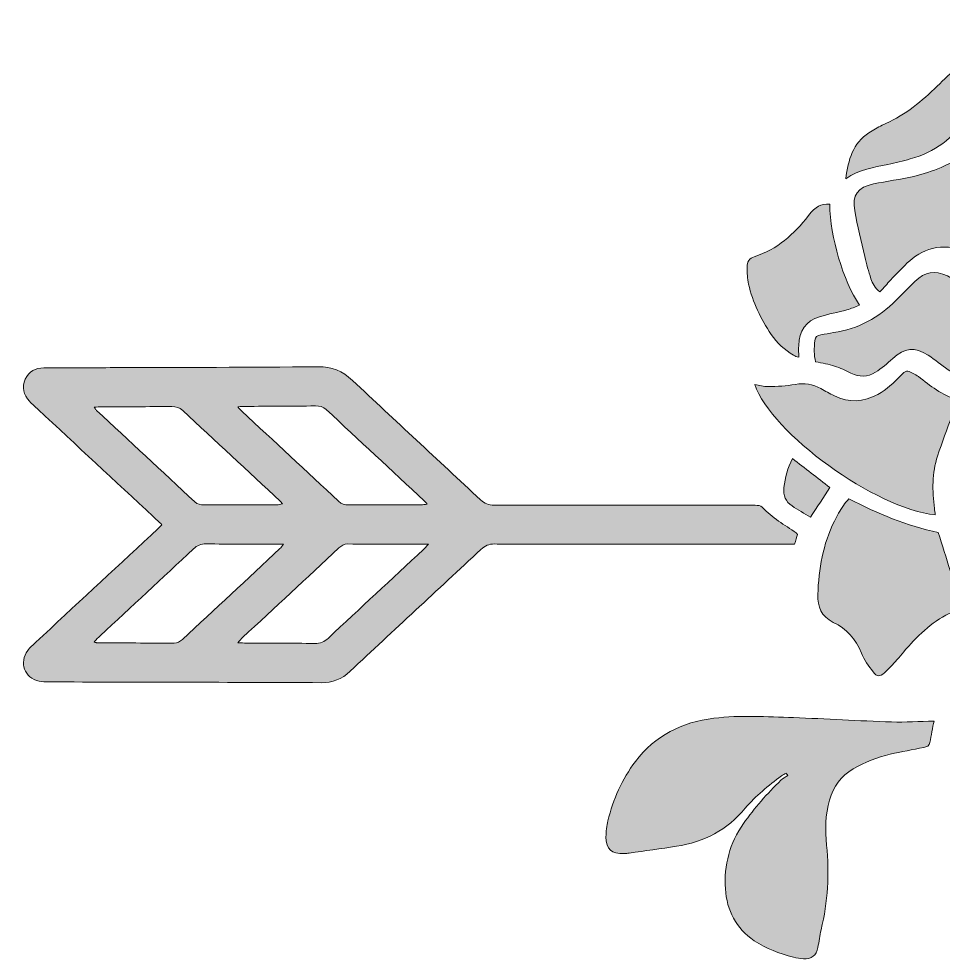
# Model space of a CAD drawing. Header units: inches. Extents: x 0.74 to 5.25, y 1.29 to 4.72.
# Drawn here: x 0.743 to 2.127, y 1.342 to 2.75 of the extents above; entities that cross this region are included whole.
import ezdxf

# ---------------------------------------------------------------- set-up
doc = ezdxf.new("R2010")
doc.units = ezdxf.units.IN
doc.header["$MEASUREMENT"] = 0
doc.layers.add('Calque 1', color=7, linetype='Continuous')

# ---------------------------------------------------------------- blocks, each defined once
blk = doc.blocks.new('block 5')
at = {"layer": 'Calque 1', "true_color": 0x608261}
h = blk.add_hatch(color=77, dxfattribs=at)
h.dxf.hatch_style = 2
edge = h.paths.add_edge_path()
edge.add_spline(control_points=[(2.1129, 1.6988), (2.1108, 1.6883), (2.1086, 1.6775), (2.1066, 1.6667), (2.1056, 1.6615), (2.102, 1.6602), (2.0975, 1.6594), (2.0808, 1.6561), (2.0641, 1.6528), (2.0474, 1.6491), (2.0278, 1.6446), (2.0093, 1.637), (1.9918, 1.627), (1.9734, 1.6164), (1.9622, 1.6007), (1.9564, 1.5805), (1.9501, 1.5583), (1.9497, 1.5357), (1.952, 1.5132), (1.9566, 1.4703), (1.9538, 1.4281), (1.9439, 1.3863), (1.9419, 1.3776), (1.9409, 1.3686), (1.939, 1.3599), (1.9365, 1.3479), (1.9295, 1.3423), (1.9174, 1.3429), (1.9123, 1.3432), (1.9072, 1.344), (1.9023, 1.3453), (1.8816, 1.3508), (1.8614, 1.3577), (1.8437, 1.37), (1.8167, 1.3887), (1.8027, 1.415), (1.8006, 1.4476), (1.7984, 1.4832), (1.807, 1.516), (1.8278, 1.5454), (1.8443, 1.5688), (1.863, 1.5903), (1.8837, 1.6101), (1.8867, 1.613), (1.8906, 1.6151), (1.894, 1.6175), (1.8931, 1.6185), (1.8923, 1.6196), (1.8914, 1.6206), (1.8891, 1.6193), (1.8865, 1.6183), (1.8844, 1.6167), (1.8649, 1.6022), (1.846, 1.587), (1.8303, 1.5682), (1.8034, 1.5359), (1.7687, 1.5177), (1.7275, 1.5113), (1.7039, 1.5077), (1.6803, 1.5045), (1.6567, 1.5012), (1.6541, 1.5008), (1.6516, 1.5006), (1.649, 1.5005), (1.6302, 1.4995), (1.6221, 1.5066), (1.6219, 1.5256), (1.6218, 1.5336), (1.6227, 1.5418), (1.6247, 1.5496), (1.6326, 1.5818), (1.6459, 1.6117), (1.666, 1.6382), (1.6955, 1.6772), (1.7357, 1.6972), (1.7835, 1.703), (1.823, 1.7078), (1.8627, 1.7053), (1.9023, 1.7039), (1.9512, 1.7021), (2.0002, 1.6991), (2.0492, 1.6975), (2.0699, 1.6968), (2.0907, 1.6983), (2.1129, 1.6988)], knot_values=[0, 0, 0, 0, 1, 1, 1, 2, 2, 2, 3, 3, 3, 4, 4, 4, 5, 5, 5, 6, 6, 6, 7, 7, 7, 8, 8, 8, 9, 9, 9, 10, 10, 10, 11, 11, 11, 12, 12, 12, 13, 13, 13, 14, 14, 14, 15, 15, 15, 16, 16, 16, 17, 17, 17, 18, 18, 18, 19, 19, 19, 20, 20, 20, 21, 21, 21, 22, 22, 22, 23, 23, 23, 24, 24, 24, 25, 25, 25, 26, 26, 26, 27, 27, 27, 28, 28, 28, 28], degree=3, periodic=1)
at = {"layer": 'Calque 1', "lineweight": 0}
blk.add_open_spline([(2.1129, 1.6988), (2.1108, 1.6883), (2.1086, 1.6775), (2.1066, 1.6667), (2.1056, 1.6615), (2.102, 1.6602), (2.0975, 1.6594), (2.0808, 1.6561), (2.0641, 1.6528), (2.0474, 1.6491), (2.0278, 1.6446), (2.0093, 1.637), (1.9918, 1.627), (1.9734, 1.6164), (1.9622, 1.6007), (1.9564, 1.5805), (1.9501, 1.5583), (1.9497, 1.5357), (1.952, 1.5132), (1.9566, 1.4703), (1.9538, 1.4281), (1.9439, 1.3863), (1.9419, 1.3776), (1.9409, 1.3686), (1.939, 1.3599), (1.9365, 1.3479), (1.9295, 1.3423), (1.9174, 1.3429), (1.9123, 1.3432), (1.9072, 1.344), (1.9023, 1.3453), (1.8816, 1.3508), (1.8614, 1.3577), (1.8437, 1.37), (1.8167, 1.3887), (1.8027, 1.415), (1.8006, 1.4476), (1.7984, 1.4832), (1.807, 1.516), (1.8278, 1.5454), (1.8443, 1.5688), (1.863, 1.5903), (1.8837, 1.6101), (1.8867, 1.613), (1.8906, 1.6151), (1.894, 1.6175), (1.8931, 1.6185), (1.8923, 1.6196), (1.8914, 1.6206), (1.8891, 1.6193), (1.8865, 1.6183), (1.8844, 1.6167), (1.8649, 1.6022), (1.846, 1.587), (1.8303, 1.5682), (1.8034, 1.5359), (1.7687, 1.5177), (1.7275, 1.5113), (1.7039, 1.5077), (1.6803, 1.5045), (1.6567, 1.5012), (1.6541, 1.5008), (1.6516, 1.5006), (1.649, 1.5005), (1.6302, 1.4995), (1.6221, 1.5066), (1.6219, 1.5256), (1.6218, 1.5336), (1.6227, 1.5418), (1.6247, 1.5496), (1.6326, 1.5818), (1.6459, 1.6117), (1.666, 1.6382), (1.6955, 1.6772), (1.7357, 1.6972), (1.7835, 1.703), (1.823, 1.7078), (1.8627, 1.7053), (1.9023, 1.7039), (1.9512, 1.7021), (2.0002, 1.6991), (2.0492, 1.6975), (2.0699, 1.6968), (2.0907, 1.6983), (2.1129, 1.6988)], degree=3, knots=[0, 0, 0, 0, 1, 1, 1, 2, 2, 2, 3, 3, 3, 4, 4, 4, 5, 5, 5, 6, 6, 6, 7, 7, 7, 8, 8, 8, 9, 9, 9, 10, 10, 10, 11, 11, 11, 12, 12, 12, 13, 13, 13, 14, 14, 14, 15, 15, 15, 16, 16, 16, 17, 17, 17, 18, 18, 18, 19, 19, 19, 20, 20, 20, 21, 21, 21, 22, 22, 22, 23, 23, 23, 24, 24, 24, 25, 25, 25, 26, 26, 26, 27, 27, 27, 28, 28, 28, 28], dxfattribs=at)
blk = doc.blocks.new('block 7')
at = {"layer": 'Calque 1', "true_color": 0xb06f72}
h = blk.add_hatch(color=13, dxfattribs=at)
h.dxf.hatch_style = 2
edge = h.paths.add_edge_path()
edge.add_spline(control_points=[(2.5197, 2.6761), (2.5123, 2.6651), (2.5055, 2.6549), (2.4981, 2.6438), (2.4777, 2.6543), (2.4567, 2.6633), (2.4376, 2.6761), (2.4292, 2.6817), (2.4197, 2.6853), (2.4107, 2.6899), (2.4085, 2.6911), (2.4061, 2.6921), (2.4045, 2.6938), (2.3985, 2.7004), (2.3928, 2.7072), (2.3863, 2.7148), (2.3956, 2.7268), (2.4059, 2.7385), (2.4196, 2.7464), (2.4239, 2.7488), (2.4307, 2.7498), (2.4352, 2.7483), (2.4732, 2.7356), (2.5015, 2.7116), (2.5197, 2.6761)], knot_values=[0, 0, 0, 0, 1, 1, 1, 2, 2, 2, 3, 3, 3, 4, 4, 4, 5, 5, 5, 6, 6, 6, 7, 7, 7, 8, 8, 8, 8], degree=3, periodic=1)
h = blk.add_hatch(color=13, dxfattribs=at)
h.dxf.hatch_style = 2
edge = h.paths.add_edge_path()
edge.add_spline(control_points=[(2.3679, 2.6744), (2.3441, 2.6589), (2.3169, 2.6507), (2.2965, 2.6306), (2.2916, 2.6332), (2.2873, 2.6358), (2.2828, 2.638), (2.2625, 2.6478), (2.2416, 2.6542), (2.2187, 2.6506), (2.2019, 2.6481), (2.1882, 2.64), (2.1776, 2.6269), (2.1718, 2.6197), (2.1661, 2.6121), (2.1616, 2.6039), (2.1428, 2.5703), (2.1136, 2.5505), (2.0774, 2.54), (2.0664, 2.5368), (2.0552, 2.5342), (2.0439, 2.5318), (2.0228, 2.5273), (2.0012, 2.5244), (1.9809, 2.5105), (1.9844, 2.5392), (1.9917, 2.5634), (2.0153, 2.5793), (2.0217, 2.5835), (2.0284, 2.5873), (2.0354, 2.5904), (2.0651, 2.6035), (2.0905, 2.6226), (2.1136, 2.645), (2.1239, 2.6551), (2.1344, 2.6651), (2.145, 2.675), (2.1491, 2.6787), (2.1536, 2.682), (2.1578, 2.6856), (2.1729, 2.6987), (2.1903, 2.7034), (2.2101, 2.7003), (2.2431, 2.695), (2.2763, 2.6957), (2.3095, 2.6986), (2.3158, 2.6992), (2.3223, 2.6993), (2.3286, 2.6988), (2.3468, 2.6975), (2.3566, 2.6914), (2.3679, 2.6744)], knot_values=[0, 0, 0, 0, 1, 1, 1, 2, 2, 2, 3, 3, 3, 4, 4, 4, 5, 5, 5, 6, 6, 6, 7, 7, 7, 8, 8, 8, 9, 9, 9, 10, 10, 10, 11, 11, 11, 12, 12, 12, 13, 13, 13, 14, 14, 14, 15, 15, 15, 16, 16, 16, 17, 17, 17, 17], degree=3, periodic=1)
h = blk.add_hatch(color=13, dxfattribs=at)
h.dxf.hatch_style = 2
edge = h.paths.add_edge_path()
edge.add_spline(control_points=[(2.5675, 2.4792), (2.5762, 2.5377), (2.5732, 2.5927), (2.5184, 2.6323), (2.526, 2.6433), (2.5333, 2.6539), (2.5433, 2.6626), (2.5477, 2.6664), (2.5522, 2.667), (2.5573, 2.6642), (2.5768, 2.6535), (2.5974, 2.6457), (2.6193, 2.6415), (2.6249, 2.6404), (2.6286, 2.6371), (2.6295, 2.6314), (2.6309, 2.623), (2.6327, 2.6147), (2.6331, 2.6062), (2.6343, 2.5764), (2.6189, 2.505), (2.6056, 2.4769), (2.5932, 2.4777), (2.5806, 2.4785), (2.5675, 2.4792)], knot_values=[0, 0, 0, 0, 1, 1, 1, 2, 2, 2, 3, 3, 3, 4, 4, 4, 5, 5, 5, 6, 6, 6, 7, 7, 7, 8, 8, 8, 8], degree=3, periodic=1)
h = blk.add_hatch(color=13, dxfattribs=at)
h.dxf.hatch_style = 2
edge = h.paths.add_edge_path()
edge.add_spline(control_points=[(2.3705, 2.647), (2.3676, 2.6198), (2.3711, 2.5945), (2.3578, 2.5708), (2.3428, 2.5784), (2.3278, 2.5777), (2.3123, 2.5749), (2.3085, 2.5852), (2.3083, 2.595), (2.3104, 2.6044), (2.3116, 2.6094), (2.3148, 2.6154), (2.3189, 2.6179), (2.335, 2.6279), (2.3518, 2.6366), (2.3705, 2.647)], knot_values=[0, 0, 0, 0, 1, 1, 1, 2, 2, 2, 3, 3, 3, 4, 4, 4, 5, 5, 5, 5], degree=3, periodic=1)
h = blk.add_hatch(color=13, dxfattribs=at)
h.dxf.hatch_style = 2
edge = h.paths.add_edge_path()
edge.add_spline(control_points=[(2.5328, 2.4725), (2.4826, 2.46), (2.4361, 2.4435), (2.3872, 2.4346), (2.3753, 2.4493), (2.3678, 2.4644), (2.3731, 2.484), (2.3777, 2.5006), (2.3784, 2.5175), (2.3753, 2.5346), (2.3746, 2.5382), (2.3764, 2.5431), (2.3788, 2.5461), (2.397, 2.5688), (2.4018, 2.5948), (2.3997, 2.623), (2.3989, 2.6338), (2.3996, 2.6448), (2.3996, 2.6567), (2.4018, 2.656), (2.4034, 2.6557), (2.4046, 2.6549), (2.4207, 2.6446), (2.4367, 2.6341), (2.4528, 2.6238), (2.4578, 2.6206), (2.4629, 2.6175), (2.4681, 2.6146), (2.5043, 2.5936), (2.5231, 2.561), (2.5291, 2.5207), (2.5314, 2.5052), (2.5316, 2.4894), (2.5328, 2.4725)], knot_values=[0, 0, 0, 0, 1, 1, 1, 2, 2, 2, 3, 3, 3, 4, 4, 4, 5, 5, 5, 6, 6, 6, 7, 7, 7, 8, 8, 8, 9, 9, 9, 10, 10, 10, 11, 11, 11, 11], degree=3, periodic=1)
h = blk.add_hatch(color=13, dxfattribs=at)
h.dxf.hatch_style = 2
edge = h.paths.add_edge_path()
edge.add_spline(control_points=[(2.2856, 2.6122), (2.2815, 2.5959), (2.2839, 2.58), (2.2882, 2.5675), (2.2784, 2.55), (2.2688, 2.5354), (2.2616, 2.5197), (2.2529, 2.5007), (2.2395, 2.489), (2.2193, 2.4844), (2.2118, 2.4827), (2.2045, 2.4803), (2.1974, 2.4775), (2.1761, 2.4689), (2.1674, 2.4527), (2.1735, 2.4306), (2.1769, 2.4183), (2.1823, 2.4067), (2.187, 2.3948), (2.1889, 2.3902), (2.1913, 2.3857), (2.1946, 2.3787), (2.1897, 2.3812), (2.1869, 2.3825), (2.1843, 2.3841), (2.1782, 2.388), (2.1722, 2.3921), (2.1661, 2.396), (2.1316, 2.4183), (2.0982, 2.4069), (2.0766, 2.3878), (2.0664, 2.3788), (2.0573, 2.3685), (2.0479, 2.3587), (2.0426, 2.3532), (2.0376, 2.3474), (2.0319, 2.3411), (2.0241, 2.3468), (2.0208, 2.3537), (2.0185, 2.3608), (2.0149, 2.3717), (2.0119, 2.3828), (2.0093, 2.394), (2.004, 2.4168), (1.9982, 2.4395), (1.9942, 2.4625), (1.99, 2.4858), (1.9989, 2.4978), (2.0223, 2.5026), (2.0423, 2.5067), (2.0626, 2.5093), (2.0825, 2.514), (2.0965, 2.5173), (2.1103, 2.5219), (2.1236, 2.5275), (2.155, 2.5407), (2.1786, 2.5626), (2.1939, 2.5933), (2.1975, 2.6005), (2.2012, 2.6077), (2.2053, 2.6147), (2.2113, 2.6252), (2.2207, 2.6301), (2.2328, 2.63), (2.2522, 2.63), (2.2694, 2.6235), (2.2856, 2.6122)], knot_values=[0, 0, 0, 0, 1, 1, 1, 2, 2, 2, 3, 3, 3, 4, 4, 4, 5, 5, 5, 6, 6, 6, 7, 7, 7, 8, 8, 8, 9, 9, 9, 10, 10, 10, 11, 11, 11, 12, 12, 12, 13, 13, 13, 14, 14, 14, 15, 15, 15, 16, 16, 16, 17, 17, 17, 18, 18, 18, 19, 19, 19, 20, 20, 20, 21, 21, 21, 22, 22, 22, 22], degree=3, periodic=1)
h = blk.add_hatch(color=13, dxfattribs=at)
h.dxf.hatch_style = 2
edge = h.paths.add_edge_path()
edge.add_spline(control_points=[(2.2156, 2.3858), (2.2096, 2.4043), (2.2037, 2.4198), (2.1995, 2.4358), (2.1957, 2.4504), (2.197, 2.4512), (2.2113, 2.455), (2.2196, 2.4572), (2.2278, 2.4595), (2.2358, 2.4623), (2.2581, 2.47), (2.2749, 2.4843), (2.2861, 2.5052), (2.2903, 2.513), (2.2942, 2.5211), (2.2984, 2.529), (2.3087, 2.5483), (2.3184, 2.5514), (2.3376, 2.5426), (2.3394, 2.5305), (2.3414, 2.5194), (2.3425, 2.5081), (2.3433, 2.4997), (2.3434, 2.4911), (2.3428, 2.4827), (2.3416, 2.4642), (2.3404, 2.4459), (2.3559, 2.4293), (2.3415, 2.4274), (2.3298, 2.426), (2.3181, 2.4243), (2.3046, 2.4223), (2.2911, 2.4205), (2.2778, 2.4178), (2.2554, 2.4132), (2.235, 2.4039), (2.2156, 2.3858)], knot_values=[0, 0, 0, 0, 1, 1, 1, 2, 2, 2, 3, 3, 3, 4, 4, 4, 5, 5, 5, 6, 6, 6, 7, 7, 7, 8, 8, 8, 9, 9, 9, 10, 10, 10, 11, 11, 11, 12, 12, 12, 12], degree=3, periodic=1)
h = blk.add_hatch(color=13, dxfattribs=at)
h.dxf.hatch_style = 2
edge = h.paths.add_edge_path()
edge.add_spline(control_points=[(1.9567, 2.4724), (1.9578, 2.4223), (1.9765, 2.3583), (2.0012, 2.3212), (1.9948, 2.3188), (1.9888, 2.3159), (1.9825, 2.3142), (1.969, 2.3106), (1.9551, 2.3081), (1.9417, 2.304), (1.9211, 2.2976), (1.9107, 2.2827), (1.9103, 2.2609), (1.9102, 2.2554), (1.9103, 2.2499), (1.9103, 2.2432), (1.9075, 2.2443), (1.9048, 2.2449), (1.9026, 2.2462), (1.8892, 2.2542), (1.878, 2.2646), (1.8692, 2.2775), (1.8535, 2.3006), (1.8416, 2.3255), (1.8353, 2.3528), (1.8333, 2.3609), (1.8334, 2.3696), (1.8331, 2.3781), (1.8328, 2.3857), (1.8364, 2.3915), (1.8438, 2.3938), (1.8782, 2.4046), (1.9032, 2.4274), (1.9249, 2.4553), (1.9363, 2.4699), (1.9427, 2.4722), (1.9567, 2.4724)], knot_values=[0, 0, 0, 0, 1, 1, 1, 2, 2, 2, 3, 3, 3, 4, 4, 4, 5, 5, 5, 6, 6, 6, 7, 7, 7, 8, 8, 8, 9, 9, 9, 10, 10, 10, 11, 11, 11, 12, 12, 12, 12], degree=3, periodic=1)
h = blk.add_hatch(color=13, dxfattribs=at)
h.dxf.hatch_style = 2
edge = h.paths.add_edge_path()
edge.add_spline(control_points=[(2.1573, 2.2108), (2.1484, 2.216), (2.1409, 2.2199), (2.134, 2.2246), (2.1238, 2.2316), (2.1144, 2.2397), (2.104, 2.2463), (2.0832, 2.2596), (2.0693, 2.2577), (2.051, 2.2413), (2.0429, 2.234), (2.0344, 2.2267), (2.0252, 2.2208), (2.0136, 2.2135), (2.001, 2.2136), (1.9885, 2.2195), (1.9805, 2.2233), (1.9724, 2.2274), (1.964, 2.2301), (1.9552, 2.233), (1.9459, 2.2343), (1.9357, 2.2365), (1.9328, 2.2462), (1.9333, 2.2572), (1.9344, 2.2681), (1.9349, 2.2734), (1.9382, 2.2762), (1.9436, 2.2769), (1.9499, 2.2778), (1.9562, 2.2791), (1.9625, 2.2801), (1.9993, 2.2854), (2.03, 2.3025), (2.0561, 2.3285), (2.0654, 2.3378), (2.0745, 2.3474), (2.0841, 2.3565), (2.1001, 2.3718), (2.1133, 2.3739), (2.1329, 2.3649), (2.1364, 2.3633), (2.1398, 2.3615), (2.1431, 2.3596), (2.1576, 2.3516), (2.172, 2.3435), (2.1861, 2.3357), (2.1766, 2.2947), (2.1673, 2.2542), (2.1573, 2.2108)], knot_values=[0, 0, 0, 0, 1, 1, 1, 2, 2, 2, 3, 3, 3, 4, 4, 4, 5, 5, 5, 6, 6, 6, 7, 7, 7, 8, 8, 8, 9, 9, 9, 10, 10, 10, 11, 11, 11, 12, 12, 12, 13, 13, 13, 14, 14, 14, 15, 15, 15, 16, 16, 16, 16], degree=3, periodic=1)
h = blk.add_hatch(color=13, dxfattribs=at)
h.dxf.hatch_style = 2
edge = h.paths.add_edge_path()
edge.add_spline(control_points=[(2.1147, 2.0072), (2.025, 2.0168), (1.8691, 2.1296), (1.8445, 2.2024), (1.8515, 2.2013), (1.8581, 2.1992), (1.8646, 2.1993), (1.8782, 2.1997), (1.8919, 2.2003), (1.9052, 2.2026), (1.9191, 2.205), (1.9314, 2.2027), (1.9434, 2.1963), (1.9502, 2.1927), (1.9568, 2.1889), (1.9637, 2.1855), (1.9857, 2.175), (2.0073, 2.1759), (2.0287, 2.1877), (2.0419, 2.195), (2.0527, 2.2051), (2.0631, 2.2159), (2.0707, 2.2238), (2.0722, 2.224), (2.0818, 2.219), (2.0844, 2.2176), (2.087, 2.2161), (2.0894, 2.2143), (2.1074, 2.201), (2.1246, 2.1861), (2.1478, 2.1797), (2.1447, 2.1708), (2.1421, 2.1632), (2.1395, 2.1556), (2.1324, 2.1356), (2.1249, 2.1156), (2.1182, 2.0954), (2.1097, 2.0698), (2.1101, 2.0434), (2.1135, 2.0169), (2.1138, 2.0141), (2.1142, 2.0112), (2.1147, 2.0072)], knot_values=[0, 0, 0, 0, 1, 1, 1, 2, 2, 2, 3, 3, 3, 4, 4, 4, 5, 5, 5, 6, 6, 6, 7, 7, 7, 8, 8, 8, 9, 9, 9, 10, 10, 10, 11, 11, 11, 12, 12, 12, 13, 13, 13, 14, 14, 14, 14], degree=3, periodic=1)
h = blk.add_hatch(color=13, dxfattribs=at)
h.dxf.hatch_style = 2
edge = h.paths.add_edge_path()
edge.add_spline(control_points=[(1.9279, 2.0037), (1.9183, 2.0096), (1.9092, 2.0149), (1.9004, 2.0207), (1.8906, 2.0272), (1.8868, 2.0365), (1.8883, 2.0482), (1.8903, 2.0631), (1.8935, 2.0775), (1.9012, 2.0915), (1.9197, 2.0771), (1.9379, 2.0629), (1.9568, 2.0482), (1.9476, 2.0339), (1.9382, 2.0195), (1.9279, 2.0037)], knot_values=[0, 0, 0, 0, 1, 1, 1, 2, 2, 2, 3, 3, 3, 4, 4, 4, 5, 5, 5, 5], degree=3, periodic=1)
h = blk.add_hatch(color=13, dxfattribs=at)
h.dxf.hatch_style = 2
edge = h.paths.add_edge_path()
edge.add_spline(control_points=[(2.1544, 1.8681), (2.1532, 1.8668), (2.1527, 1.866), (2.1519, 1.8658), (2.1217, 1.8569), (2.0993, 1.8367), (2.0784, 1.8145), (2.0711, 1.8068), (2.0645, 1.7984), (2.0573, 1.7905), (2.0514, 1.7838), (2.0453, 1.7772), (2.0388, 1.7711), (2.0319, 1.7649), (2.0273, 1.7649), (2.0216, 1.7724), (2.015, 1.7812), (2.0084, 1.7904), (2.0043, 1.8005), (1.9959, 1.8215), (1.9819, 1.837), (1.9621, 1.8465), (1.9438, 1.8553), (1.9384, 1.8696), (1.939, 1.888), (1.9402, 1.9262), (1.9467, 1.9634), (1.9637, 1.9981), (1.9676, 2.0061), (1.9724, 2.0137), (1.9772, 2.0213), (1.9794, 2.0248), (1.9824, 2.0277), (1.9854, 2.0313), (2.0286, 2.0092), (2.0723, 1.9906), (2.1192, 1.9811), (2.1311, 1.943), (2.1428, 1.9054), (2.1544, 1.8681)], knot_values=[0, 0, 0, 0, 1, 1, 1, 2, 2, 2, 3, 3, 3, 4, 4, 4, 5, 5, 5, 6, 6, 6, 7, 7, 7, 8, 8, 8, 9, 9, 9, 10, 10, 10, 11, 11, 11, 12, 12, 12, 13, 13, 13, 13], degree=3, periodic=1)
at = {"layer": 'Calque 1', "lineweight": 0}
for points, knots in [([(2.5197, 2.6761), (2.5123, 2.6651), (2.5055, 2.6549), (2.4981, 2.6438), (2.4777, 2.6543), (2.4567, 2.6633), (2.4376, 2.6761), (2.4292, 2.6817), (2.4197, 2.6853), (2.4107, 2.6899), (2.4085, 2.6911), (2.4061, 2.6921), (2.4045, 2.6938), (2.3985, 2.7004), (2.3928, 2.7072), (2.3863, 2.7148), (2.3956, 2.7268), (2.4059, 2.7385), (2.4196, 2.7464), (2.4239, 2.7488), (2.4307, 2.7498), (2.4352, 2.7483), (2.4732, 2.7356), (2.5015, 2.7116), (2.5197, 2.6761)], [0, 0, 0, 0, 1, 1, 1, 2, 2, 2, 3, 3, 3, 4, 4, 4, 5, 5, 5, 6, 6, 6, 7, 7, 7, 8, 8, 8, 8]), ([(2.3679, 2.6744), (2.3441, 2.6589), (2.3169, 2.6507), (2.2965, 2.6306), (2.2916, 2.6332), (2.2873, 2.6358), (2.2828, 2.638), (2.2625, 2.6478), (2.2416, 2.6542), (2.2187, 2.6506), (2.2019, 2.6481), (2.1882, 2.64), (2.1776, 2.6269), (2.1718, 2.6197), (2.1661, 2.6121), (2.1616, 2.6039), (2.1428, 2.5703), (2.1136, 2.5505), (2.0774, 2.54), (2.0664, 2.5368), (2.0552, 2.5342), (2.0439, 2.5318), (2.0228, 2.5273), (2.0012, 2.5244), (1.9809, 2.5105), (1.9844, 2.5392), (1.9917, 2.5634), (2.0153, 2.5793), (2.0217, 2.5835), (2.0284, 2.5873), (2.0354, 2.5904), (2.0651, 2.6035), (2.0905, 2.6226), (2.1136, 2.645), (2.1239, 2.6551), (2.1344, 2.6651), (2.145, 2.675), (2.1491, 2.6787), (2.1536, 2.682), (2.1578, 2.6856), (2.1729, 2.6987), (2.1903, 2.7034), (2.2101, 2.7003), (2.2431, 2.695), (2.2763, 2.6957), (2.3095, 2.6986), (2.3158, 2.6992), (2.3223, 2.6993), (2.3286, 2.6988), (2.3468, 2.6975), (2.3566, 2.6914), (2.3679, 2.6744)], [0, 0, 0, 0, 1, 1, 1, 2, 2, 2, 3, 3, 3, 4, 4, 4, 5, 5, 5, 6, 6, 6, 7, 7, 7, 8, 8, 8, 9, 9, 9, 10, 10, 10, 11, 11, 11, 12, 12, 12, 13, 13, 13, 14, 14, 14, 15, 15, 15, 16, 16, 16, 17, 17, 17, 17]), ([(2.5675, 2.4792), (2.5762, 2.5377), (2.5732, 2.5927), (2.5184, 2.6323), (2.526, 2.6433), (2.5333, 2.6539), (2.5433, 2.6626), (2.5477, 2.6664), (2.5522, 2.667), (2.5573, 2.6642), (2.5768, 2.6535), (2.5974, 2.6457), (2.6193, 2.6415), (2.6249, 2.6404), (2.6286, 2.6371), (2.6295, 2.6314), (2.6309, 2.623), (2.6327, 2.6147), (2.6331, 2.6062), (2.6343, 2.5764), (2.6189, 2.505), (2.6056, 2.4769), (2.5932, 2.4777), (2.5806, 2.4785), (2.5675, 2.4792)], [0, 0, 0, 0, 1, 1, 1, 2, 2, 2, 3, 3, 3, 4, 4, 4, 5, 5, 5, 6, 6, 6, 7, 7, 7, 8, 8, 8, 8]), ([(2.3705, 2.647), (2.3676, 2.6198), (2.3711, 2.5945), (2.3578, 2.5708), (2.3428, 2.5784), (2.3278, 2.5777), (2.3123, 2.5749), (2.3085, 2.5852), (2.3083, 2.595), (2.3104, 2.6044), (2.3116, 2.6094), (2.3148, 2.6154), (2.3189, 2.6179), (2.335, 2.6279), (2.3518, 2.6366), (2.3705, 2.647)], [0, 0, 0, 0, 1, 1, 1, 2, 2, 2, 3, 3, 3, 4, 4, 4, 5, 5, 5, 5]), ([(2.5328, 2.4725), (2.4826, 2.46), (2.4361, 2.4435), (2.3872, 2.4346), (2.3753, 2.4493), (2.3678, 2.4644), (2.3731, 2.484), (2.3777, 2.5006), (2.3784, 2.5175), (2.3753, 2.5346), (2.3746, 2.5382), (2.3764, 2.5431), (2.3788, 2.5461), (2.397, 2.5688), (2.4018, 2.5948), (2.3997, 2.623), (2.3989, 2.6338), (2.3996, 2.6448), (2.3996, 2.6567), (2.4018, 2.656), (2.4034, 2.6557), (2.4046, 2.6549), (2.4207, 2.6446), (2.4367, 2.6341), (2.4528, 2.6238), (2.4578, 2.6206), (2.4629, 2.6175), (2.4681, 2.6146), (2.5043, 2.5936), (2.5231, 2.561), (2.5291, 2.5207), (2.5314, 2.5052), (2.5316, 2.4894), (2.5328, 2.4725)], [0, 0, 0, 0, 1, 1, 1, 2, 2, 2, 3, 3, 3, 4, 4, 4, 5, 5, 5, 6, 6, 6, 7, 7, 7, 8, 8, 8, 9, 9, 9, 10, 10, 10, 11, 11, 11, 11]), ([(2.2856, 2.6122), (2.2815, 2.5959), (2.2839, 2.58), (2.2882, 2.5675), (2.2784, 2.55), (2.2688, 2.5354), (2.2616, 2.5197), (2.2529, 2.5007), (2.2395, 2.489), (2.2193, 2.4844), (2.2118, 2.4827), (2.2045, 2.4803), (2.1974, 2.4775), (2.1761, 2.4689), (2.1674, 2.4527), (2.1735, 2.4306), (2.1769, 2.4183), (2.1823, 2.4067), (2.187, 2.3948), (2.1889, 2.3902), (2.1913, 2.3857), (2.1946, 2.3787), (2.1897, 2.3812), (2.1869, 2.3825), (2.1843, 2.3841), (2.1782, 2.388), (2.1722, 2.3921), (2.1661, 2.396), (2.1316, 2.4183), (2.0982, 2.4069), (2.0766, 2.3878), (2.0664, 2.3788), (2.0573, 2.3685), (2.0479, 2.3587), (2.0426, 2.3532), (2.0376, 2.3474), (2.0319, 2.3411), (2.0241, 2.3468), (2.0208, 2.3537), (2.0185, 2.3608), (2.0149, 2.3717), (2.0119, 2.3828), (2.0093, 2.394), (2.004, 2.4168), (1.9982, 2.4395), (1.9942, 2.4625), (1.99, 2.4858), (1.9989, 2.4978), (2.0223, 2.5026), (2.0423, 2.5067), (2.0626, 2.5093), (2.0825, 2.514), (2.0965, 2.5173), (2.1103, 2.5219), (2.1236, 2.5275), (2.155, 2.5407), (2.1786, 2.5626), (2.1939, 2.5933), (2.1975, 2.6005), (2.2012, 2.6077), (2.2053, 2.6147), (2.2113, 2.6252), (2.2207, 2.6301), (2.2328, 2.63), (2.2522, 2.63), (2.2694, 2.6235), (2.2856, 2.6122)], [0, 0, 0, 0, 1, 1, 1, 2, 2, 2, 3, 3, 3, 4, 4, 4, 5, 5, 5, 6, 6, 6, 7, 7, 7, 8, 8, 8, 9, 9, 9, 10, 10, 10, 11, 11, 11, 12, 12, 12, 13, 13, 13, 14, 14, 14, 15, 15, 15, 16, 16, 16, 17, 17, 17, 18, 18, 18, 19, 19, 19, 20, 20, 20, 21, 21, 21, 22, 22, 22, 22]), ([(2.2156, 2.3858), (2.2096, 2.4043), (2.2037, 2.4198), (2.1995, 2.4358), (2.1957, 2.4504), (2.197, 2.4512), (2.2113, 2.455), (2.2196, 2.4572), (2.2278, 2.4595), (2.2358, 2.4623), (2.2581, 2.47), (2.2749, 2.4843), (2.2861, 2.5052), (2.2903, 2.513), (2.2942, 2.5211), (2.2984, 2.529), (2.3087, 2.5483), (2.3184, 2.5514), (2.3376, 2.5426), (2.3394, 2.5305), (2.3414, 2.5194), (2.3425, 2.5081), (2.3433, 2.4997), (2.3434, 2.4911), (2.3428, 2.4827), (2.3416, 2.4642), (2.3404, 2.4459), (2.3559, 2.4293), (2.3415, 2.4274), (2.3298, 2.426), (2.3181, 2.4243), (2.3046, 2.4223), (2.2911, 2.4205), (2.2778, 2.4178), (2.2554, 2.4132), (2.235, 2.4039), (2.2156, 2.3858)], [0, 0, 0, 0, 1, 1, 1, 2, 2, 2, 3, 3, 3, 4, 4, 4, 5, 5, 5, 6, 6, 6, 7, 7, 7, 8, 8, 8, 9, 9, 9, 10, 10, 10, 11, 11, 11, 12, 12, 12, 12]), ([(1.9567, 2.4724), (1.9578, 2.4223), (1.9765, 2.3583), (2.0012, 2.3212), (1.9948, 2.3188), (1.9888, 2.3159), (1.9825, 2.3142), (1.969, 2.3106), (1.9551, 2.3081), (1.9417, 2.304), (1.9211, 2.2976), (1.9107, 2.2827), (1.9103, 2.2609), (1.9102, 2.2554), (1.9103, 2.2499), (1.9103, 2.2432), (1.9075, 2.2443), (1.9048, 2.2449), (1.9026, 2.2462), (1.8892, 2.2542), (1.878, 2.2646), (1.8692, 2.2775), (1.8535, 2.3006), (1.8416, 2.3255), (1.8353, 2.3528), (1.8333, 2.3609), (1.8334, 2.3696), (1.8331, 2.3781), (1.8328, 2.3857), (1.8364, 2.3915), (1.8438, 2.3938), (1.8782, 2.4046), (1.9032, 2.4274), (1.9249, 2.4553), (1.9363, 2.4699), (1.9427, 2.4722), (1.9567, 2.4724)], [0, 0, 0, 0, 1, 1, 1, 2, 2, 2, 3, 3, 3, 4, 4, 4, 5, 5, 5, 6, 6, 6, 7, 7, 7, 8, 8, 8, 9, 9, 9, 10, 10, 10, 11, 11, 11, 12, 12, 12, 12]), ([(2.1573, 2.2108), (2.1484, 2.216), (2.1409, 2.2199), (2.134, 2.2246), (2.1238, 2.2316), (2.1144, 2.2397), (2.104, 2.2463), (2.0832, 2.2596), (2.0693, 2.2577), (2.051, 2.2413), (2.0429, 2.234), (2.0344, 2.2267), (2.0252, 2.2208), (2.0136, 2.2135), (2.001, 2.2136), (1.9885, 2.2195), (1.9805, 2.2233), (1.9724, 2.2274), (1.964, 2.2301), (1.9552, 2.233), (1.9459, 2.2343), (1.9357, 2.2365), (1.9328, 2.2462), (1.9333, 2.2572), (1.9344, 2.2681), (1.9349, 2.2734), (1.9382, 2.2762), (1.9436, 2.2769), (1.9499, 2.2778), (1.9562, 2.2791), (1.9625, 2.2801), (1.9993, 2.2854), (2.03, 2.3025), (2.0561, 2.3285), (2.0654, 2.3378), (2.0745, 2.3474), (2.0841, 2.3565), (2.1001, 2.3718), (2.1133, 2.3739), (2.1329, 2.3649), (2.1364, 2.3633), (2.1398, 2.3615), (2.1431, 2.3596), (2.1576, 2.3516), (2.172, 2.3435), (2.1861, 2.3357), (2.1766, 2.2947), (2.1673, 2.2542), (2.1573, 2.2108)], [0, 0, 0, 0, 1, 1, 1, 2, 2, 2, 3, 3, 3, 4, 4, 4, 5, 5, 5, 6, 6, 6, 7, 7, 7, 8, 8, 8, 9, 9, 9, 10, 10, 10, 11, 11, 11, 12, 12, 12, 13, 13, 13, 14, 14, 14, 15, 15, 15, 16, 16, 16, 16]), ([(2.1147, 2.0072), (2.025, 2.0168), (1.8691, 2.1296), (1.8445, 2.2024), (1.8515, 2.2013), (1.8581, 2.1992), (1.8646, 2.1993), (1.8782, 2.1997), (1.8919, 2.2003), (1.9052, 2.2026), (1.9191, 2.205), (1.9314, 2.2027), (1.9434, 2.1963), (1.9502, 2.1927), (1.9568, 2.1889), (1.9637, 2.1855), (1.9857, 2.175), (2.0073, 2.1759), (2.0287, 2.1877), (2.0419, 2.195), (2.0527, 2.2051), (2.0631, 2.2159), (2.0707, 2.2238), (2.0722, 2.224), (2.0818, 2.219), (2.0844, 2.2176), (2.087, 2.2161), (2.0894, 2.2143), (2.1074, 2.201), (2.1246, 2.1861), (2.1478, 2.1797), (2.1447, 2.1708), (2.1421, 2.1632), (2.1395, 2.1556), (2.1324, 2.1356), (2.1249, 2.1156), (2.1182, 2.0954), (2.1097, 2.0698), (2.1101, 2.0434), (2.1135, 2.0169), (2.1138, 2.0141), (2.1142, 2.0112), (2.1147, 2.0072)], [0, 0, 0, 0, 1, 1, 1, 2, 2, 2, 3, 3, 3, 4, 4, 4, 5, 5, 5, 6, 6, 6, 7, 7, 7, 8, 8, 8, 9, 9, 9, 10, 10, 10, 11, 11, 11, 12, 12, 12, 13, 13, 13, 14, 14, 14, 14]), ([(1.9279, 2.0037), (1.9183, 2.0096), (1.9092, 2.0149), (1.9004, 2.0207), (1.8906, 2.0272), (1.8868, 2.0365), (1.8883, 2.0482), (1.8903, 2.0631), (1.8935, 2.0775), (1.9012, 2.0915), (1.9197, 2.0771), (1.9379, 2.0629), (1.9568, 2.0482), (1.9476, 2.0339), (1.9382, 2.0195), (1.9279, 2.0037)], [0, 0, 0, 0, 1, 1, 1, 2, 2, 2, 3, 3, 3, 4, 4, 4, 5, 5, 5, 5]), ([(2.1544, 1.8681), (2.1532, 1.8668), (2.1527, 1.866), (2.1519, 1.8658), (2.1217, 1.8569), (2.0993, 1.8367), (2.0784, 1.8145), (2.0711, 1.8068), (2.0645, 1.7984), (2.0573, 1.7905), (2.0514, 1.7838), (2.0453, 1.7772), (2.0388, 1.7711), (2.0319, 1.7649), (2.0273, 1.7649), (2.0216, 1.7724), (2.015, 1.7812), (2.0084, 1.7904), (2.0043, 1.8005), (1.9959, 1.8215), (1.9819, 1.837), (1.9621, 1.8465), (1.9438, 1.8553), (1.9384, 1.8696), (1.939, 1.888), (1.9402, 1.9262), (1.9467, 1.9634), (1.9637, 1.9981), (1.9676, 2.0061), (1.9724, 2.0137), (1.9772, 2.0213), (1.9794, 2.0248), (1.9824, 2.0277), (1.9854, 2.0313), (2.0286, 2.0092), (2.0723, 1.9906), (2.1192, 1.9811), (2.1311, 1.943), (2.1428, 1.9054), (2.1544, 1.8681)], [0, 0, 0, 0, 1, 1, 1, 2, 2, 2, 3, 3, 3, 4, 4, 4, 5, 5, 5, 6, 6, 6, 7, 7, 7, 8, 8, 8, 9, 9, 9, 10, 10, 10, 11, 11, 11, 12, 12, 12, 13, 13, 13, 13])]:
    blk.add_open_spline(points, degree=3, knots=knots, dxfattribs=at)
blk = doc.blocks.new('block 4')
at = {"layer": 'Calque 1'}
for name in ['block 7', 'block 5']:
    blk.add_blockref(name, (0, 0), dxfattribs=at)
blk = doc.blocks.new('block 3')
at = {"layer": 'Calque 1', "true_color": 0x1a1a1a}
h = blk.add_hatch(color=179, dxfattribs=at)
h.dxf.hatch_style = 2
edge = h.paths.add_edge_path()
edge.add_spline(control_points=[(1.9085, 1.978), (1.9072, 1.9737), (1.9059, 1.9693), (1.9042, 1.9635), (1.8996, 1.9635), (1.895, 1.9635), (1.8904, 1.9635), (1.8572, 1.9635), (1.4881, 1.9633), (1.4548, 1.9638), (1.4465, 1.9639), (1.4406, 1.9612), (1.4346, 1.9556), (1.3695, 1.8947), (1.304, 1.8343), (1.239, 1.7733), (1.2263, 1.7614), (1.2127, 1.7562), (1.1954, 1.7562), (1.0594, 1.7568), (0.9234, 1.757), (0.7874, 1.7573), (0.7827, 1.7573), (0.778, 1.7574), (0.7734, 1.7584), (0.7518, 1.763), (0.743, 1.7864), (0.7563, 1.8042), (0.7598, 1.8089), (0.7644, 1.8129), (0.7687, 1.817), (0.8262, 1.8704), (0.8836, 1.9238), (0.9411, 1.9772), (0.9463, 1.982), (0.9515, 1.987), (0.9572, 1.9925), (0.9523, 1.9972), (0.9483, 2.001), (0.9443, 2.0048), (0.8869, 2.0582), (0.8294, 2.1116), (0.7719, 2.165), (0.7676, 2.169), (0.7631, 2.173), (0.7591, 2.1774), (0.7502, 2.187), (0.7473, 2.1982), (0.7527, 2.2104), (0.7579, 2.2221), (0.7678, 2.2274), (0.7804, 2.2274), (0.8158, 2.2276), (0.8512, 2.2276), (0.8865, 2.2277), (0.988, 2.228), (1.0895, 2.2281), (1.1909, 2.229), (1.2114, 2.2292), (1.2273, 2.223), (1.2424, 2.2087), (1.3058, 2.1486), (1.3703, 2.0895), (1.4341, 2.0299), (1.4402, 2.0242), (1.4462, 2.0216), (1.4545, 2.0218), (1.4728, 2.0223), (1.827, 2.0221), (1.8453, 2.0218), (1.8489, 2.0217), (1.8538, 2.0212), (1.8558, 2.0189), (1.8703, 2.0027), (1.8892, 1.9926), (1.9066, 1.9804), (1.9069, 1.9802), (1.9071, 1.9798), (1.9085, 1.978)], knot_values=[0, 0, 0, 0, 1, 1, 1, 2, 2, 2, 3, 3, 3, 4, 4, 4, 5, 5, 5, 6, 6, 6, 7, 7, 7, 8, 8, 8, 9, 9, 9, 10, 10, 10, 11, 11, 11, 12, 12, 12, 13, 13, 13, 14, 14, 14, 15, 15, 15, 16, 16, 16, 17, 17, 17, 18, 18, 18, 19, 19, 19, 20, 20, 20, 21, 21, 21, 22, 22, 22, 23, 23, 23, 24, 24, 24, 25, 25, 25, 26, 26, 26, 26], degree=3, periodic=1)
edge = h.paths.add_edge_path()
edge.add_spline(control_points=[(1.3564, 1.9637), (1.314, 1.9637), (1.2748, 1.9635), (1.2356, 1.9638), (1.2298, 1.9638), (1.2261, 1.9614), (1.2222, 1.9578), (1.1742, 1.913), (1.1261, 1.8684), (1.078, 1.8237), (1.076, 1.8217), (1.0742, 1.8196), (1.0708, 1.816), (1.0764, 1.8157), (1.08, 1.8154), (1.0837, 1.8154), (1.1178, 1.8152), (1.1519, 1.8154), (1.186, 1.8149), (1.1943, 1.8148), (1.2003, 1.8173), (1.2064, 1.8229), (1.2536, 1.8673), (1.3012, 1.9113), (1.3486, 1.9554), (1.3507, 1.9573), (1.3525, 1.9595), (1.3564, 1.9637)], knot_values=[0, 0, 0, 0, 1, 1, 1, 2, 2, 2, 3, 3, 3, 4, 4, 4, 5, 5, 5, 6, 6, 6, 7, 7, 7, 8, 8, 8, 9, 9, 9, 9], degree=3, periodic=1)
edge = h.paths.add_edge_path()
edge.add_spline(control_points=[(0.8557, 1.8171), (0.8582, 1.8163), (0.8593, 1.8157), (0.8604, 1.8157), (0.8988, 1.8156), (0.9372, 1.8156), (0.9755, 1.8154), (0.9808, 1.8153), (0.9842, 1.8176), (0.9878, 1.8209), (1.0365, 1.8662), (1.0852, 1.9115), (1.1339, 1.9568), (1.1355, 1.9583), (1.1367, 1.9603), (1.1392, 1.9637), (1.1338, 1.9637), (1.1304, 1.9637), (1.1271, 1.9637), (1.0926, 1.9637), (1.0581, 1.9635), (1.0235, 1.9639), (1.0156, 1.964), (1.0101, 1.9617), (1.0043, 1.9563), (0.958, 1.9129), (0.9114, 1.8697), (0.8649, 1.8265), (0.8619, 1.8237), (0.8592, 1.8207), (0.8557, 1.8171)], knot_values=[0, 0, 0, 0, 1, 1, 1, 2, 2, 2, 3, 3, 3, 4, 4, 4, 5, 5, 5, 6, 6, 6, 7, 7, 7, 8, 8, 8, 9, 9, 9, 10, 10, 10, 10], degree=3, periodic=1)
edge = h.paths.add_edge_path()
edge.add_spline(control_points=[(1.0708, 2.1691), (1.0741, 2.1655), (1.0753, 2.1639), (1.0768, 2.1626), (1.1251, 2.1176), (1.1735, 2.0728), (1.2217, 2.0277), (1.2261, 2.0236), (1.2307, 2.0222), (1.2366, 2.0222), (1.2727, 2.0223), (1.3089, 2.0222), (1.3451, 2.0222), (1.3478, 2.0222), (1.3504, 2.023), (1.3542, 2.0235), (1.3521, 2.0259), (1.3511, 2.0273), (1.3499, 2.0284), (1.301, 2.0739), (1.252, 2.1193), (1.2032, 2.165), (1.1983, 2.1695), (1.1931, 2.1704), (1.1869, 2.1704), (1.152, 2.1701), (1.1171, 2.1699), (1.0823, 2.1697), (1.0793, 2.1697), (1.0764, 2.1694), (1.0708, 2.1691)], knot_values=[0, 0, 0, 0, 1, 1, 1, 2, 2, 2, 3, 3, 3, 4, 4, 4, 5, 5, 5, 6, 6, 6, 7, 7, 7, 8, 8, 8, 9, 9, 9, 10, 10, 10, 10], degree=3, periodic=1)
edge = h.paths.add_edge_path()
edge.add_spline(control_points=[(0.8557, 2.1684), (0.8579, 2.1656), (0.8585, 2.1645), (0.8594, 2.1636), (0.9084, 2.1181), (0.9575, 2.0726), (1.0063, 2.0268), (1.0107, 2.0228), (1.0152, 2.0225), (1.0203, 2.0225), (1.0566, 2.0225), (1.0928, 2.0224), (1.129, 2.0225), (1.1317, 2.0225), (1.1343, 2.0232), (1.1377, 2.0237), (1.136, 2.0258), (1.1353, 2.0268), (1.1344, 2.0277), (1.0857, 2.073), (1.0369, 2.1182), (0.9884, 2.1636), (0.9836, 2.1681), (0.9786, 2.1695), (0.9723, 2.1695), (0.9369, 2.1692), (0.9015, 2.1693), (0.8662, 2.1692), (0.8633, 2.1692), (0.8605, 2.1688), (0.8557, 2.1684)], knot_values=[0, 0, 0, 0, 1, 1, 1, 2, 2, 2, 3, 3, 3, 4, 4, 4, 5, 5, 5, 6, 6, 6, 7, 7, 7, 8, 8, 8, 9, 9, 9, 10, 10, 10, 10], degree=3, periodic=1)
at = {"layer": 'Calque 1', "lineweight": 0}
for points, knots in [([(1.9085, 1.978), (1.9072, 1.9737), (1.9059, 1.9693), (1.9042, 1.9635), (1.8996, 1.9635), (1.895, 1.9635), (1.8904, 1.9635), (1.8572, 1.9635), (1.4881, 1.9633), (1.4548, 1.9638), (1.4465, 1.9639), (1.4406, 1.9612), (1.4346, 1.9556), (1.3695, 1.8947), (1.304, 1.8343), (1.239, 1.7733), (1.2263, 1.7614), (1.2127, 1.7562), (1.1954, 1.7562), (1.0594, 1.7568), (0.9234, 1.757), (0.7874, 1.7573), (0.7827, 1.7573), (0.778, 1.7574), (0.7734, 1.7584), (0.7518, 1.763), (0.743, 1.7864), (0.7563, 1.8042), (0.7598, 1.8089), (0.7644, 1.8129), (0.7687, 1.817), (0.8262, 1.8704), (0.8836, 1.9238), (0.9411, 1.9772), (0.9463, 1.982), (0.9515, 1.987), (0.9572, 1.9925), (0.9523, 1.9972), (0.9483, 2.001), (0.9443, 2.0048), (0.8869, 2.0582), (0.8294, 2.1116), (0.7719, 2.165), (0.7676, 2.169), (0.7631, 2.173), (0.7591, 2.1774), (0.7502, 2.187), (0.7473, 2.1982), (0.7527, 2.2104), (0.7579, 2.2221), (0.7678, 2.2274), (0.7804, 2.2274), (0.8158, 2.2276), (0.8512, 2.2276), (0.8865, 2.2277), (0.988, 2.228), (1.0895, 2.2281), (1.1909, 2.229), (1.2114, 2.2292), (1.2273, 2.223), (1.2424, 2.2087), (1.3058, 2.1486), (1.3703, 2.0895), (1.4341, 2.0299), (1.4402, 2.0242), (1.4462, 2.0216), (1.4545, 2.0218), (1.4728, 2.0223), (1.827, 2.0221), (1.8453, 2.0218), (1.8489, 2.0217), (1.8538, 2.0212), (1.8558, 2.0189), (1.8703, 2.0027), (1.8892, 1.9926), (1.9066, 1.9804), (1.9069, 1.9802), (1.9071, 1.9798), (1.9085, 1.978)], [0, 0, 0, 0, 1, 1, 1, 2, 2, 2, 3, 3, 3, 4, 4, 4, 5, 5, 5, 6, 6, 6, 7, 7, 7, 8, 8, 8, 9, 9, 9, 10, 10, 10, 11, 11, 11, 12, 12, 12, 13, 13, 13, 14, 14, 14, 15, 15, 15, 16, 16, 16, 17, 17, 17, 18, 18, 18, 19, 19, 19, 20, 20, 20, 21, 21, 21, 22, 22, 22, 23, 23, 23, 24, 24, 24, 25, 25, 25, 26, 26, 26, 26]), ([(0.8557, 2.1684), (0.8579, 2.1656), (0.8585, 2.1645), (0.8594, 2.1636), (0.9084, 2.1181), (0.9575, 2.0726), (1.0063, 2.0268), (1.0107, 2.0228), (1.0152, 2.0225), (1.0203, 2.0225), (1.0566, 2.0225), (1.0928, 2.0224), (1.129, 2.0225), (1.1317, 2.0225), (1.1343, 2.0232), (1.1377, 2.0237), (1.136, 2.0258), (1.1353, 2.0268), (1.1344, 2.0277), (1.0857, 2.073), (1.0369, 2.1182), (0.9884, 2.1636), (0.9836, 2.1681), (0.9786, 2.1695), (0.9723, 2.1695), (0.9369, 2.1692), (0.9015, 2.1693), (0.8662, 2.1692), (0.8633, 2.1692), (0.8605, 2.1688), (0.8557, 2.1684)], [0, 0, 0, 0, 1, 1, 1, 2, 2, 2, 3, 3, 3, 4, 4, 4, 5, 5, 5, 6, 6, 6, 7, 7, 7, 8, 8, 8, 9, 9, 9, 10, 10, 10, 10]), ([(1.0708, 2.1691), (1.0741, 2.1655), (1.0753, 2.1639), (1.0768, 2.1626), (1.1251, 2.1176), (1.1735, 2.0728), (1.2217, 2.0277), (1.2261, 2.0236), (1.2307, 2.0222), (1.2366, 2.0222), (1.2727, 2.0223), (1.3089, 2.0222), (1.3451, 2.0222), (1.3478, 2.0222), (1.3504, 2.023), (1.3542, 2.0235), (1.3521, 2.0259), (1.3511, 2.0273), (1.3499, 2.0284), (1.301, 2.0739), (1.252, 2.1193), (1.2032, 2.165), (1.1983, 2.1695), (1.1931, 2.1704), (1.1869, 2.1704), (1.152, 2.1701), (1.1171, 2.1699), (1.0823, 2.1697), (1.0793, 2.1697), (1.0764, 2.1694), (1.0708, 2.1691)], [0, 0, 0, 0, 1, 1, 1, 2, 2, 2, 3, 3, 3, 4, 4, 4, 5, 5, 5, 6, 6, 6, 7, 7, 7, 8, 8, 8, 9, 9, 9, 10, 10, 10, 10]), ([(0.8557, 1.8171), (0.8582, 1.8163), (0.8593, 1.8157), (0.8604, 1.8157), (0.8988, 1.8156), (0.9372, 1.8156), (0.9755, 1.8154), (0.9808, 1.8153), (0.9842, 1.8176), (0.9878, 1.8209), (1.0365, 1.8662), (1.0852, 1.9115), (1.1339, 1.9568), (1.1355, 1.9583), (1.1367, 1.9603), (1.1392, 1.9637), (1.1338, 1.9637), (1.1304, 1.9637), (1.1271, 1.9637), (1.0926, 1.9637), (1.0581, 1.9635), (1.0235, 1.9639), (1.0156, 1.964), (1.0101, 1.9617), (1.0043, 1.9563), (0.958, 1.9129), (0.9114, 1.8697), (0.8649, 1.8265), (0.8619, 1.8237), (0.8592, 1.8207), (0.8557, 1.8171)], [0, 0, 0, 0, 1, 1, 1, 2, 2, 2, 3, 3, 3, 4, 4, 4, 5, 5, 5, 6, 6, 6, 7, 7, 7, 8, 8, 8, 9, 9, 9, 10, 10, 10, 10]), ([(1.3564, 1.9637), (1.314, 1.9637), (1.2748, 1.9635), (1.2356, 1.9638), (1.2298, 1.9638), (1.2261, 1.9614), (1.2222, 1.9578), (1.1742, 1.913), (1.1261, 1.8684), (1.078, 1.8237), (1.076, 1.8217), (1.0742, 1.8196), (1.0708, 1.816), (1.0764, 1.8157), (1.08, 1.8154), (1.0837, 1.8154), (1.1178, 1.8152), (1.1519, 1.8154), (1.186, 1.8149), (1.1943, 1.8148), (1.2003, 1.8173), (1.2064, 1.8229), (1.2536, 1.8673), (1.3012, 1.9113), (1.3486, 1.9554), (1.3507, 1.9573), (1.3525, 1.9595), (1.3564, 1.9637)], [0, 0, 0, 0, 1, 1, 1, 2, 2, 2, 3, 3, 3, 4, 4, 4, 5, 5, 5, 6, 6, 6, 7, 7, 7, 8, 8, 8, 9, 9, 9, 9])]:
    blk.add_open_spline(points, degree=3, knots=knots, dxfattribs=at)
at = {"layer": 'Calque 1'}
blk.add_blockref('block 4', (0, 0), dxfattribs=at)
blk = doc.blocks.new('block 2')
at = {"layer": 'Calque 1'}
blk.add_blockref('block 3', (0, 0), dxfattribs=at)

msp = doc.modelspace()

# ---------------------------------------------------------------- block references
at = {"layer": 'Calque 1'}
msp.add_blockref('block 2', (0, 0), dxfattribs=at)

doc.saveas('drawing.dxf')
